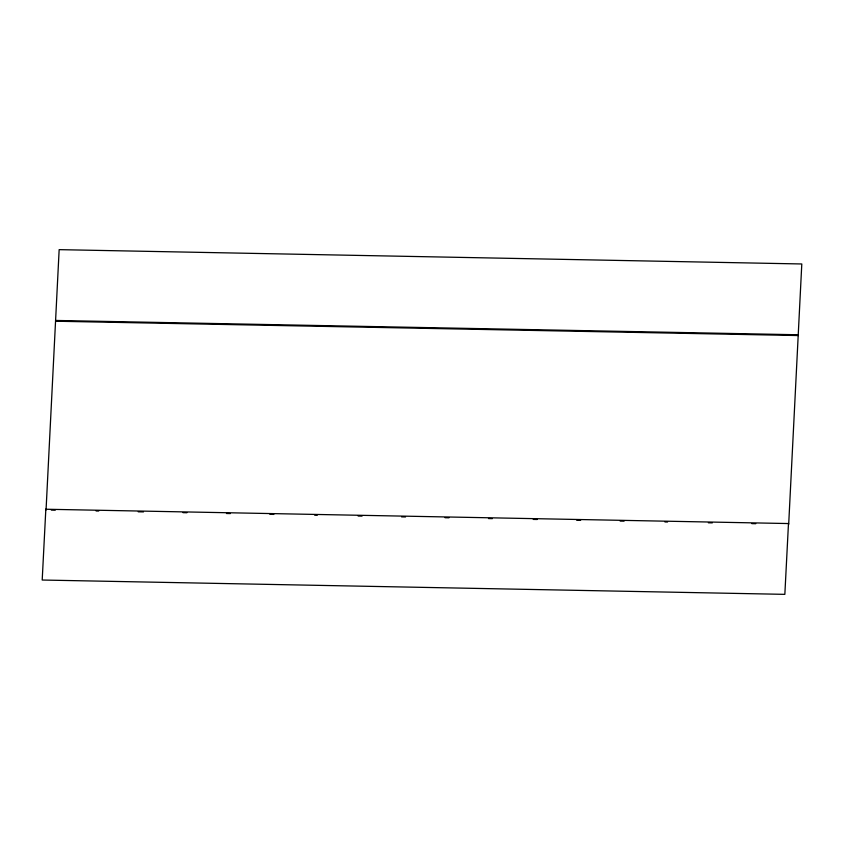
<?xml version="1.0" encoding="UTF-8"?>
<svg xmlns="http://www.w3.org/2000/svg" width="844" height="844" viewBox="0 0 844 844"><rect width="100%" height="100%" fill="white"/><g stroke="black" fill="none" stroke-linecap="round" stroke-linejoin="round"><path stroke-width="1.27" d="M45.829 509.238L42.2 580.028L784.846 594.355L788.475 523.554L45.829 509.238L46.051 510.019M46.114 508.71L59.154 249.645L801.8 263.972L788.686 524.335L788.475 523.554M55.525 320.446L798.171 334.762M55.736 321.226L798.382 335.553M51.315 510.124L55.261 510.198M96.079 510.979L98.716 511.031M138.216 511.802L143.491 511.897M182.99 512.656L186.935 512.741M226.445 513.5L230.391 513.574M269.89 514.334L273.846 514.407M314.664 515.199L317.291 515.251M358.12 516.032L362.065 516.117M401.565 516.876L405.521 516.95M445.02 517.71L448.966 517.794M488.476 518.554L492.421 518.627M533.239 519.419L537.195 519.493M576.695 520.252L580.64 520.326M620.15 521.086L624.096 521.17M664.914 521.951L667.551 522.003M708.369 522.795L712.315 522.869M751.825 523.628L755.77 523.702"/></g></svg>
